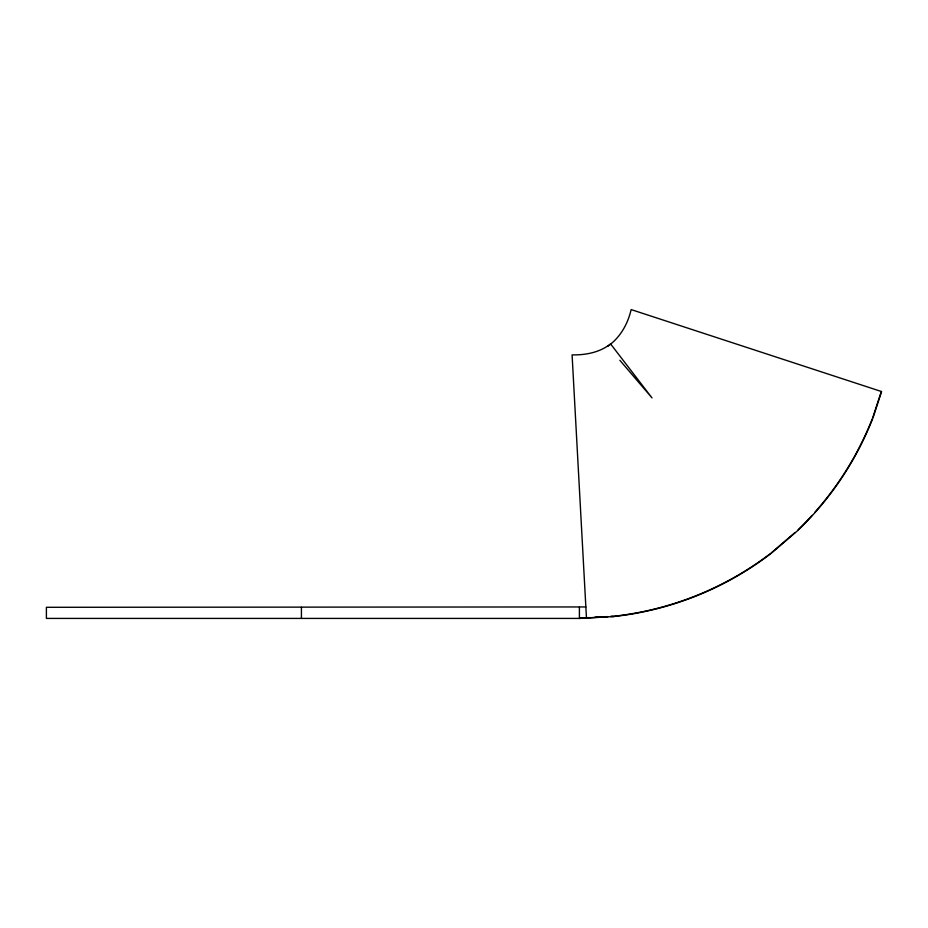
<?xml version="1.0" encoding="UTF-8"?>
<svg xmlns="http://www.w3.org/2000/svg" width="928" height="928" viewBox="0 0 928 928"><rect width="100%" height="100%" fill="white"/><g stroke="black" fill="none" stroke-linecap="round" stroke-linejoin="round"><path stroke-width="1.39" d="M579.397 607.295L579.397 618.419L46.4 618.419L46.4 607.295L585.858 606.947M872.842 417.391L881.322 391.477M607.817 346.26C620.136 337.618 627.815 324.069 631.144 309.581L881.6 391.57L873.109 417.496A315.149 315.149 0 0 1 797.326 530.92L771.238 553.297A315.149 315.149 0 0 1 613.698 616.552L579.397 618.419L607.956 616.621M771.064 553.065L795.018 532.521M610.81 616.436L613.675 616.262A314.859 314.859 0 0 0 769.927 553.935M579.397 618.129L589.315 617.584M595.045 617.271L606.506 616.656M610.81 616.412L613.698 616.552M619.881 360.319L652.013 397.903L610.578 343.905C599.732 352.501 585.626 355.134 572.089 354.89L586.461 618.036M301.426 607.295L301.426 618.419M872.32 418.714A314.859 314.859 0 0 1 814.981 512.152M812.116 515.353A314.859 314.859 0 0 1 798.15 529.726"/></g></svg>
